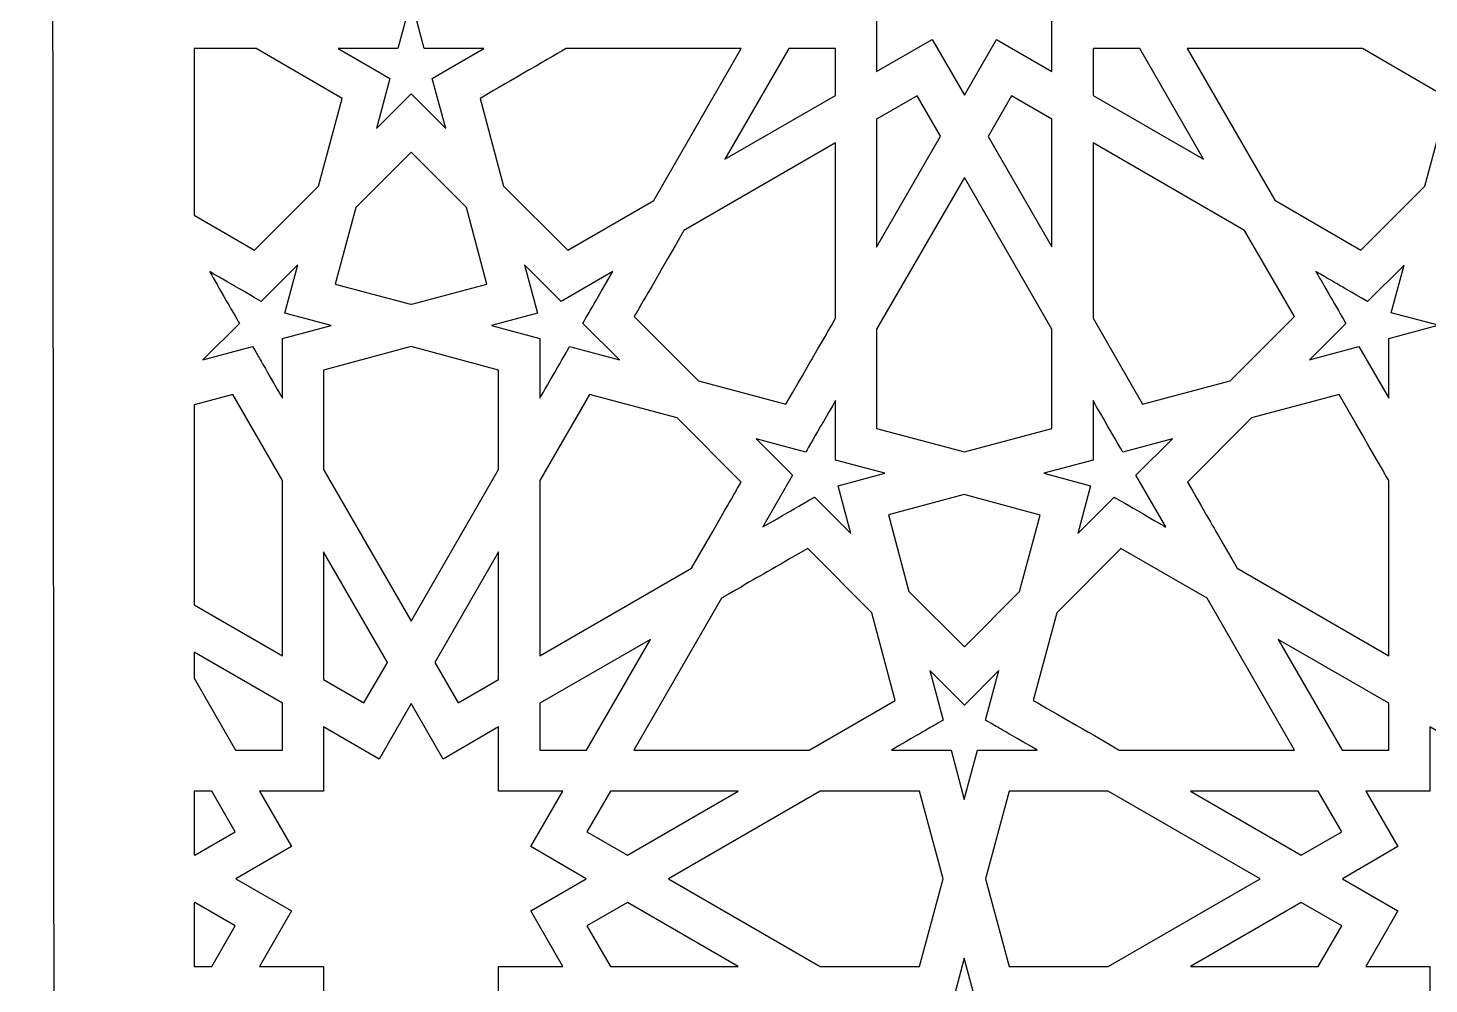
# Model space of a CAD drawing. Header units: millimetres. Extents: x -56 to 55, y -102 to 108.
# Drawn here: x -55.9 to -3.1, y -72 to -36 of the extents above; entities that cross this region are included whole.
import ezdxf

# ---------------------------------------------------------------- set-up
doc = ezdxf.new("R2010")
doc.units = ezdxf.units.MM
doc.header["$MEASUREMENT"] = 0
doc.layers.add('layer 1', color=7, linetype='Continuous')

msp = doc.modelspace()

# ---------------------------------------------------------------- linework, layer by layer
at = {"layer": 'layer 1', "color": 250}
for points, knots in [([(55.2192, 53.6769), (55.2097, 56.2286), (54.3842, 58.4257), (53.0348, 60.113), (53.0348, 60.113), (50.3121, 63.5081), (46.6615, 63.8736), (45.0285, 64.1481), (45.0285, 64.1481), (41.1303, 70.9098), (44.0531, 65.8389), (42.1061, 70.1453), (42.1061, 70.1453), (39.4705, 76.1312), (33.6698, 80.1469), (25.0578, 79.5743), (25.0578, 79.5743), (17.0561, 107.5803), (-17.265, 106.4433), (-24.6935, 79.6502), (-24.6935, 79.6502), (-32.4517, 79.8354), (-38.6256, 77.2305), (-41.6715, 70.0222), (-41.6715, 70.0222), (-41.7415, 69.8602), (-42.3802, 68.2519), (-42.3802, 68.0953), (-42.3802, 68.0953), (-42.3802, 68.0953), (-44.6232, 64.2186), (-44.6232, 64.2186), (-44.6232, 64.2186), (-45.2089, 64.0218), (-49.6582, 63.6584), (-52.5647, 60.0075), (-52.5647, 60.0075), (-52.5647, 60.0075), (-52.5647, 60.0019), (-52.5647, 60.0019), (-52.5647, 60.0019), (-55.8843, 55.7724), (-54.8955, 62.0882), (-54.8955, -99.835), (-54.8955, -99.835), (-54.8955, -99.835), (55.2894, -99.835), (55.2894, -99.835), (55.2894, -99.835), (55.2894, -99.835), (55.2192, -101.7838), (55.2192, 53.6769)], [0, 0, 0, 0, 0.0714286, 0.0714286, 0.0714286, 0.0714286, 0.1428571, 0.1428571, 0.1428571, 0.1428571, 0.2142857, 0.2142857, 0.2142857, 0.2142857, 0.2857143, 0.2857143, 0.2857143, 0.2857143, 0.3571429, 0.3571429, 0.3571429, 0.3571429, 0.4285714, 0.4285714, 0.4285714, 0.4285714, 0.5, 0.5, 0.5, 0.5, 0.5714286, 0.5714286, 0.5714286, 0.5714286, 0.6428571, 0.6428571, 0.6428571, 0.6428571, 0.7142857, 0.7142857, 0.7142857, 0.7142857, 0.7857143, 0.7857143, 0.7857143, 0.7857143, 0.8571429, 0.8571429, 0.8571429, 0.8571429, 1, 1, 1, 1]), ([(-19.4225, -36.479), (-19.4225, -36.479), (-20.629, -38.5699), (-20.629, -38.5699), (-20.629, -38.5699), (-20.629, -38.5699), (-21.8354, -36.479), (-21.8354, -36.479), (-21.8354, -36.479), (-21.8354, -36.479), (-23.9321, -37.6855), (-23.9321, -37.6855), (-23.9321, -37.6855), (-23.9321, -37.6855), (-23.9321, -35.2725), (-23.9321, -35.2725), (-23.9321, -35.2725), (-23.9321, -35.2725), (-26.3449, -35.2725), (-26.3449, -35.2725), (-26.3449, -35.2725), (-26.3449, -35.2725), (-25.1385, -33.1816), (-25.1385, -33.1816), (-25.1385, -33.1816), (-25.1385, -33.1816), (-27.2292, -31.9751), (-27.2292, -31.9751), (-27.2292, -31.9751), (-27.2292, -31.9751), (-25.1385, -30.7689), (-25.1385, -30.7689), (-25.1385, -30.7689), (-25.1385, -30.7689), (-26.3449, -28.678), (-26.3449, -28.678), (-26.3449, -28.678), (-26.3449, -28.678), (-23.9321, -28.678), (-23.9321, -28.678), (-23.9321, -28.678), (-23.9321, -28.678), (-23.9321, -26.2594), (-23.9321, -26.2594), (-23.9321, -26.2594), (-23.9321, -26.2594), (-21.8354, -27.4715), (-21.8354, -27.4715), (-21.8354, -27.4715), (-21.8354, -27.4715), (-20.629, -25.3809), (-20.629, -25.3809), (-20.629, -25.3809), (-20.629, -25.3809), (-19.4225, -27.4715), (-19.4225, -27.4715), (-19.4225, -27.4715), (-19.4225, -27.4715), (-17.3376, -26.265), (-17.3376, -26.265), (-17.3376, -26.265), (-17.3376, -26.265), (-17.3376, -28.678), (-17.3376, -28.678), (-17.3376, -28.678), (-17.3376, -28.678), (-14.9186, -28.678), (-14.9186, -28.678), (-14.9186, -28.678), (-14.9186, -28.678), (-16.1251, -30.7689), (-16.1251, -30.7689), (-16.1251, -30.7689), (-16.1251, -30.7689), (-14.0346, -31.9751), (-14.0346, -31.9751), (-14.0346, -31.9751), (-14.0346, -31.9751), (-16.1251, -33.1816), (-16.1251, -33.1816), (-16.1251, -33.1816), (-16.1251, -33.1816), (-14.9186, -35.2725), (-14.9186, -35.2725), (-14.9186, -35.2725), (-14.9186, -35.2725), (-17.3376, -35.2725), (-17.3376, -35.2725), (-17.3376, -35.2725), (-17.3376, -35.2725), (-17.3376, -37.6855), (-17.3376, -37.6855), (-17.3376, -37.6855), (-17.3376, -37.6855), (-19.4225, -36.479), (-19.4225, -36.479)], [0, 0, 0, 0, 0.04, 0.04, 0.04, 0.04, 0.08, 0.08, 0.08, 0.08, 0.12, 0.12, 0.12, 0.12, 0.16, 0.16, 0.16, 0.16, 0.2, 0.2, 0.2, 0.2, 0.24, 0.24, 0.24, 0.24, 0.28, 0.28, 0.28, 0.28, 0.32, 0.32, 0.32, 0.32, 0.36, 0.36, 0.36, 0.36, 0.4, 0.4, 0.4, 0.4, 0.44, 0.44, 0.44, 0.44, 0.48, 0.48, 0.48, 0.48, 0.52, 0.52, 0.52, 0.52, 0.56, 0.56, 0.56, 0.56, 0.6, 0.6, 0.6, 0.6, 0.64, 0.64, 0.64, 0.64, 0.68, 0.68, 0.68, 0.68, 0.72, 0.72, 0.72, 0.72, 0.76, 0.76, 0.76, 0.76, 0.8, 0.8, 0.8, 0.8, 0.84, 0.84, 0.84, 0.84, 0.88, 0.88, 0.88, 0.88, 0.92, 0.92, 0.92, 0.92, 1, 1, 1, 1]), ([(-41.4608, -34.962), (-41.4608, -34.962), (-40.9629, -36.8187), (-40.9629, -36.8187), (-40.9629, -36.8187), (-40.9629, -36.8187), (-38.7198, -36.8187), (-38.7198, -36.8187), (-38.7198, -36.8187), (-38.7198, -36.8187), (-40.1489, -37.6446), (-40.1489, -37.6446), (-40.1489, -37.6446), (-40.1489, -37.6446), (-40.6643, -37.9434), (-40.6643, -37.9434), (-40.6643, -37.9434), (-40.6643, -37.9434), (-40.1547, -39.829), (-40.1547, -39.829), (-40.1547, -39.829), (-40.1547, -39.829), (-41.4608, -38.523), (-41.4608, -38.523), (-41.4608, -38.523), (-41.4608, -38.523), (-42.7608, -39.8233), (-42.7608, -39.8233), (-42.7608, -39.8233), (-42.7608, -39.8233), (-42.2572, -37.9434), (-42.2572, -37.9434), (-42.2572, -37.9434), (-42.2572, -37.9434), (-42.7725, -37.6446), (-42.7725, -37.6446), (-42.7725, -37.6446), (-42.7725, -37.6446), (-44.2016, -36.8187), (-44.2016, -36.8187), (-44.2016, -36.8187), (-44.2016, -36.8187), (-41.9587, -36.8187), (-41.9587, -36.8187), (-41.9587, -36.8187), (-41.9587, -36.8187), (-41.4608, -34.962), (-41.4608, -34.962)], [0, 0, 0, 0, 0.0769231, 0.0769231, 0.0769231, 0.0769231, 0.1538462, 0.1538462, 0.1538462, 0.1538462, 0.2307692, 0.2307692, 0.2307692, 0.2307692, 0.3076923, 0.3076923, 0.3076923, 0.3076923, 0.3846154, 0.3846154, 0.3846154, 0.3846154, 0.4615385, 0.4615385, 0.4615385, 0.4615385, 0.5384615, 0.5384615, 0.5384615, 0.5384615, 0.6153846, 0.6153846, 0.6153846, 0.6153846, 0.6923077, 0.6923077, 0.6923077, 0.6923077, 0.7692308, 0.7692308, 0.7692308, 0.7692308, 0.8461538, 0.8461538, 0.8461538, 0.8461538, 1, 1, 1, 1]), ([(-49.6247, -36.8187), (-49.6247, -36.8187), (-47.2996, -36.8187), (-47.2996, -36.8187), (-47.2996, -36.8187), (-47.2996, -36.8187), (-44.061, -38.6927), (-44.061, -38.6927), (-44.061, -38.6927), (-44.061, -38.6927), (-44.9453, -41.9901), (-44.9453, -41.9901), (-44.9453, -41.9901), (-44.9453, -41.9901), (-47.3582, -44.4031), (-47.3582, -44.4031), (-47.3582, -44.4031), (-47.3582, -44.4031), (-49.6247, -43.0911), (-49.6247, -43.0911), (-49.6247, -43.0911), (-49.6247, -43.0911), (-49.6247, -36.8187), (-49.6247, -36.8187)], [0, 0, 0, 0, 0.1428571, 0.1428571, 0.1428571, 0.1428571, 0.2857143, 0.2857143, 0.2857143, 0.2857143, 0.4285714, 0.4285714, 0.4285714, 0.4285714, 0.5714286, 0.5714286, 0.5714286, 0.5714286, 0.7142857, 0.7142857, 0.7142857, 0.7142857, 1, 1, 1, 1]), ([(-35.6218, -36.8187), (-35.6218, -36.8187), (-29.0273, -36.8187), (-29.0273, -36.8187), (-29.0273, -36.8187), (-29.0273, -36.8187), (-32.3244, -42.5348), (-32.3244, -42.5348), (-32.3244, -42.5348), (-32.3244, -42.5348), (-35.5632, -44.4031), (-35.5632, -44.4031), (-35.5632, -44.4031), (-35.5632, -44.4031), (-37.9761, -41.9901), (-37.9761, -41.9901), (-37.9761, -41.9901), (-37.9761, -41.9901), (-38.8604, -38.6927), (-38.8604, -38.6927), (-38.8604, -38.6927), (-38.1458, -38.2771), (-36.3597, -37.2459), (-35.6218, -36.8187)], [0, 0, 0, 0, 0.1428571, 0.1428571, 0.1428571, 0.1428571, 0.2857143, 0.2857143, 0.2857143, 0.2857143, 0.4285714, 0.4285714, 0.4285714, 0.4285714, 0.5714286, 0.5714286, 0.5714286, 0.5714286, 0.7142857, 0.7142857, 0.7142857, 0.7142857, 1, 1, 1, 1]), ([(-27.2352, -36.8187), (-27.2352, -36.8187), (-25.4782, -36.8187), (-25.4782, -36.8187), (-25.4782, -36.8187), (-25.4782, -36.8187), (-25.4782, -38.5815), (-25.4782, -38.5815), (-25.4782, -38.5815), (-25.4782, -38.5815), (-29.6423, -40.9829), (-29.6423, -40.9829), (-29.6423, -40.9829), (-29.6423, -40.9829), (-27.2352, -36.8187), (-27.2352, -36.8187)], [0, 0, 0, 0, 0.2, 0.2, 0.2, 0.2, 0.4, 0.4, 0.4, 0.4, 0.6, 0.6, 0.6, 0.6, 1, 1, 1, 1]), ([(-15.7854, -36.8187), (-15.7854, -36.8187), (-14.0286, -36.8187), (-14.0286, -36.8187), (-14.0286, -36.8187), (-14.0286, -36.8187), (-11.6216, -40.9829), (-11.6216, -40.9829), (-11.6216, -40.9829), (-11.6216, -40.9829), (-15.7854, -38.5815), (-15.7854, -38.5815), (-15.7854, -38.5815), (-15.7854, -38.5815), (-15.7854, -36.8187), (-15.7854, -36.8187)], [0, 0, 0, 0, 0.2, 0.2, 0.2, 0.2, 0.4, 0.4, 0.4, 0.4, 0.6, 0.6, 0.6, 0.6, 1, 1, 1, 1]), ([(-8.9394, -42.5291), (-8.9394, -42.5291), (-12.2365, -36.8187), (-12.2365, -36.8187), (-12.2365, -36.8187), (-12.2365, -36.8187), (-5.642, -36.8187), (-5.642, -36.8187), (-5.642, -36.8187), (-5.642, -36.8187), (-2.4035, -38.6927), (-2.4035, -38.6927), (-2.4035, -38.6927), (-2.4035, -38.6927), (-3.2879, -41.9901), (-3.2879, -41.9901), (-3.2879, -41.9901), (-3.2879, -41.9901), (-5.7006, -44.4031), (-5.7006, -44.4031), (-5.7006, -44.4031), (-5.7006, -44.4031), (-8.9394, -42.5291), (-8.9394, -42.5291)], [0, 0, 0, 0, 0.1428571, 0.1428571, 0.1428571, 0.1428571, 0.2857143, 0.2857143, 0.2857143, 0.2857143, 0.4285714, 0.4285714, 0.4285714, 0.4285714, 0.5714286, 0.5714286, 0.5714286, 0.5714286, 0.7142857, 0.7142857, 0.7142857, 0.7142857, 1, 1, 1, 1]), ([(-23.9321, -44.2859), (-23.9321, -44.2859), (-23.9321, -39.4716), (-23.9321, -39.4716), (-23.9321, -39.4716), (-23.9321, -39.4716), (-22.4035, -38.5932), (-22.4035, -38.5932), (-22.4035, -38.5932), (-22.4035, -38.5932), (-21.525, -40.1161), (-21.525, -40.1161), (-21.525, -40.1161), (-21.525, -40.1161), (-23.9321, -44.2859), (-23.9321, -44.2859)], [0, 0, 0, 0, 0.2, 0.2, 0.2, 0.2, 0.4, 0.4, 0.4, 0.4, 0.6, 0.6, 0.6, 0.6, 1, 1, 1, 1]), ([(-19.7386, -40.1218), (-19.7386, -40.1218), (-18.8602, -38.5932), (-18.8602, -38.5932), (-18.8602, -38.5932), (-18.8602, -38.5932), (-17.3376, -39.4716), (-17.3376, -39.4716), (-17.3376, -39.4716), (-17.3376, -39.4716), (-17.3376, -44.28), (-17.3376, -44.28), (-17.3376, -44.28), (-17.3376, -44.28), (-19.7386, -40.1218), (-19.7386, -40.1218)], [0, 0, 0, 0, 0.2, 0.2, 0.2, 0.2, 0.4, 0.4, 0.4, 0.4, 0.6, 0.6, 0.6, 0.6, 1, 1, 1, 1]), ([(-25.4782, -40.3676), (-25.4782, -40.3676), (-25.4782, -46.9621), (-25.4782, -46.9621), (-25.4782, -46.9621), (-26.4094, -48.5785), (-25.9292, -47.747), (-27.3464, -50.2006), (-27.3464, -50.2006), (-27.3464, -50.2006), (-30.6437, -49.3166), (-30.6437, -49.3166), (-30.6437, -49.3166), (-30.6437, -49.3166), (-33.0565, -46.9036), (-33.0565, -46.9036), (-33.0565, -46.9036), (-32.7462, -46.3649), (-33.0917, -46.9561), (-31.1883, -43.6651), (-31.1883, -43.6651), (-31.1883, -43.6651), (-25.4782, -40.3676), (-25.4782, -40.3676)], [0, 0, 0, 0, 0.1428571, 0.1428571, 0.1428571, 0.1428571, 0.2857143, 0.2857143, 0.2857143, 0.2857143, 0.4285714, 0.4285714, 0.4285714, 0.4285714, 0.5714286, 0.5714286, 0.5714286, 0.5714286, 0.7142857, 0.7142857, 0.7142857, 0.7142857, 1, 1, 1, 1]), ([(-13.9175, -50.2006), (-13.9175, -50.2006), (-15.7854, -46.9621), (-15.7854, -46.9621), (-15.7854, -46.9621), (-15.7854, -46.9621), (-15.7854, -40.3676), (-15.7854, -40.3676), (-15.7854, -40.3676), (-15.7854, -40.3676), (-10.0753, -43.6651), (-10.0753, -43.6651), (-10.0753, -43.6651), (-10.0753, -43.6651), (-8.2014, -46.9036), (-8.2014, -46.9036), (-8.2014, -46.9036), (-8.2014, -46.9036), (-10.62, -49.3166), (-10.62, -49.3166), (-10.62, -49.3166), (-10.62, -49.3166), (-13.9175, -50.2006), (-13.9175, -50.2006)], [0, 0, 0, 0, 0.1428571, 0.1428571, 0.1428571, 0.1428571, 0.2857143, 0.2857143, 0.2857143, 0.2857143, 0.4285714, 0.4285714, 0.4285714, 0.4285714, 0.5714286, 0.5714286, 0.5714286, 0.5714286, 0.7142857, 0.7142857, 0.7142857, 0.7142857, 1, 1, 1, 1]), ([(-41.4608, -40.7134), (-41.4608, -40.7134), (-39.3758, -42.7983), (-39.3758, -42.7983), (-39.3758, -42.7983), (-39.3758, -42.7983), (-38.6029, -45.6798), (-38.6029, -45.6798), (-38.6029, -45.6798), (-38.6029, -45.6798), (-41.4314, -46.4411), (-41.4314, -46.4411), (-41.4314, -46.4411), (-41.4314, -46.4411), (-41.4608, -46.4291), (-41.4608, -46.4291), (-41.4608, -46.4291), (-41.4608, -46.4291), (-41.4783, -46.4351), (-41.4783, -46.4351), (-41.4783, -46.4351), (-41.4783, -46.4351), (-44.3187, -45.6798), (-44.3187, -45.6798), (-44.3187, -45.6798), (-44.3187, -45.6798), (-43.5456, -42.7983), (-43.5456, -42.7983), (-43.5456, -42.7983), (-43.5456, -42.7983), (-41.4608, -40.7134), (-41.4608, -40.7134)], [0, 0, 0, 0, 0.1111111, 0.1111111, 0.1111111, 0.1111111, 0.2222222, 0.2222222, 0.2222222, 0.2222222, 0.3333333, 0.3333333, 0.3333333, 0.3333333, 0.4444444, 0.4444444, 0.4444444, 0.4444444, 0.5555556, 0.5555556, 0.5555556, 0.5555556, 0.6666667, 0.6666667, 0.6666667, 0.6666667, 0.7777778, 0.7777778, 0.7777778, 0.7777778, 1, 1, 1, 1]), ([(-20.629, -51.9991), (-20.629, -51.9991), (-23.9321, -51.1143), (-23.9321, -51.1143), (-23.9321, -51.1143), (-23.9321, -51.1143), (-23.9321, -47.378), (-23.9321, -47.378), (-23.9321, -47.378), (-23.9321, -47.378), (-20.629, -41.668), (-20.629, -41.668), (-20.629, -41.668), (-20.629, -41.668), (-17.3376, -47.378), (-17.3376, -47.378), (-17.3376, -47.378), (-17.3376, -47.378), (-17.3376, -51.1203), (-17.3376, -51.1203), (-17.3376, -51.1203), (-17.3376, -51.1203), (-20.629, -51.9991), (-20.629, -51.9991)], [0, 0, 0, 0, 0.1428571, 0.1428571, 0.1428571, 0.1428571, 0.2857143, 0.2857143, 0.2857143, 0.2857143, 0.4285714, 0.4285714, 0.4285714, 0.4285714, 0.5714286, 0.5714286, 0.5714286, 0.5714286, 0.7142857, 0.7142857, 0.7142857, 0.7142857, 1, 1, 1, 1]), ([(-49.0449, -45.2109), (-48.2427, -45.6798), (-48.6584, -45.4395), (-47.1005, -46.3356), (-47.1005, -46.3356), (-47.1005, -46.3356), (-45.7243, -44.9594), (-45.7243, -44.9594), (-45.7243, -44.9594), (-45.7243, -44.9594), (-46.2103, -46.7748), (-46.2103, -46.7748), (-46.2103, -46.7748), (-46.2103, -46.7748), (-44.4711, -47.2373), (-44.4711, -47.2373), (-44.4711, -47.2373), (-44.4711, -47.2373), (-46.304, -47.7294), (-46.304, -47.7294), (-46.304, -47.7294), (-46.304, -47.7294), (-46.304, -49.9784), (-46.304, -49.9784), (-46.304, -49.9784), (-47.3513, -48.1591), (-47.0301, -48.7154), (-47.4285, -48.0282), (-47.4285, -48.0282), (-47.4285, -48.0282), (-49.2967, -48.532), (-49.2967, -48.532), (-49.2967, -48.532), (-49.2967, -48.532), (-47.9264, -47.1614), (-47.9264, -47.1614), (-47.9264, -47.1614), (-48.1144, -46.8305), (-48.9169, -45.4427), (-49.0449, -45.2109)], [0, 0, 0, 0, 0.0909091, 0.0909091, 0.0909091, 0.0909091, 0.1818182, 0.1818182, 0.1818182, 0.1818182, 0.2727273, 0.2727273, 0.2727273, 0.2727273, 0.3636364, 0.3636364, 0.3636364, 0.3636364, 0.4545455, 0.4545455, 0.4545455, 0.4545455, 0.5454545, 0.5454545, 0.5454545, 0.5454545, 0.6363636, 0.6363636, 0.6363636, 0.6363636, 0.7272727, 0.7272727, 0.7272727, 0.7272727, 0.8181818, 0.8181818, 0.8181818, 0.8181818, 1, 1, 1, 1]), ([(-36.7052, -46.7748), (-36.7052, -46.7748), (-37.1912, -44.9594), (-37.1912, -44.9594), (-37.1912, -44.9594), (-37.1912, -44.9594), (-35.815, -46.3356), (-35.815, -46.3356), (-35.815, -46.3356), (-35.815, -46.3356), (-33.8707, -45.2109), (-33.8707, -45.2109), (-33.8707, -45.2109), (-34.8405, -46.8965), (-34.6114, -46.4993), (-34.995, -47.1614), (-34.995, -47.1614), (-34.995, -47.1614), (-33.6188, -48.532), (-33.6188, -48.532), (-33.6188, -48.532), (-33.6188, -48.532), (-35.4929, -48.0342), (-35.4929, -48.0342), (-35.4929, -48.0342), (-35.6016, -48.2244), (-36.5043, -49.7829), (-36.6174, -49.9784), (-36.6174, -49.9784), (-36.6174, -49.9784), (-36.6174, -47.7294), (-36.6174, -47.7294), (-36.6174, -47.7294), (-36.6174, -47.7294), (-38.4386, -47.2373), (-38.4386, -47.2373), (-38.4386, -47.2373), (-38.4386, -47.2373), (-36.7052, -46.7748), (-36.7052, -46.7748)], [0, 0, 0, 0, 0.0909091, 0.0909091, 0.0909091, 0.0909091, 0.1818182, 0.1818182, 0.1818182, 0.1818182, 0.2727273, 0.2727273, 0.2727273, 0.2727273, 0.3636364, 0.3636364, 0.3636364, 0.3636364, 0.4545455, 0.4545455, 0.4545455, 0.4545455, 0.5454545, 0.5454545, 0.5454545, 0.5454545, 0.6363636, 0.6363636, 0.6363636, 0.6363636, 0.7272727, 0.7272727, 0.7272727, 0.7272727, 0.8181818, 0.8181818, 0.8181818, 0.8181818, 1, 1, 1, 1]), ([(-5.7711, -48.0282), (-5.7711, -48.0282), (-7.6391, -48.532), (-7.6391, -48.532), (-7.6391, -48.532), (-7.6391, -48.532), (-6.2685, -47.1614), (-6.2685, -47.1614), (-6.2685, -47.1614), (-6.4703, -46.8136), (-7.0397, -45.8226), (-7.3932, -45.2109), (-7.3932, -45.2109), (-6.374, -45.8025), (-6.8192, -45.545), (-5.4487, -46.3356), (-5.4487, -46.3356), (-5.4487, -46.3356), (-4.0725, -44.965), (-4.0725, -44.965), (-4.0725, -44.965), (-4.0725, -44.965), (-4.5586, -46.7572), (-4.5586, -46.7572), (-4.5586, -46.7572), (-4.5586, -46.7572), (-2.7898, -47.2316), (-2.7898, -47.2316), (-2.7898, -47.2316), (-2.7898, -47.2316), (-4.6524, -47.7294), (-4.6524, -47.7294), (-4.6524, -47.7294), (-4.6524, -47.7294), (-4.6524, -49.9727), (-4.6524, -49.9727), (-4.6524, -49.9727), (-4.6524, -49.9727), (-5.7711, -48.0282), (-5.7711, -48.0282)], [0, 0, 0, 0, 0.0909091, 0.0909091, 0.0909091, 0.0909091, 0.1818182, 0.1818182, 0.1818182, 0.1818182, 0.2727273, 0.2727273, 0.2727273, 0.2727273, 0.3636364, 0.3636364, 0.3636364, 0.3636364, 0.4545455, 0.4545455, 0.4545455, 0.4545455, 0.5454545, 0.5454545, 0.5454545, 0.5454545, 0.6363636, 0.6363636, 0.6363636, 0.6363636, 0.7272727, 0.7272727, 0.7272727, 0.7272727, 0.8181818, 0.8181818, 0.8181818, 0.8181818, 1, 1, 1, 1]), ([(-41.4608, -48.0342), (-41.4608, -48.0342), (-38.1636, -48.9183), (-38.1636, -48.9183), (-38.1636, -48.9183), (-38.1636, -48.9183), (-38.1636, -52.6605), (-38.1636, -52.6605), (-38.1636, -52.6605), (-38.1636, -52.6605), (-41.4608, -58.3706), (-41.4608, -58.3706), (-41.4608, -58.3706), (-41.4608, -58.3706), (-44.7579, -52.6545), (-44.7579, -52.6545), (-44.7579, -52.6545), (-44.7579, -52.6545), (-44.7579, -48.9183), (-44.7579, -48.9183), (-44.7579, -48.9183), (-44.7579, -48.9183), (-41.4608, -48.0342), (-41.4608, -48.0342)], [0, 0, 0, 0, 0.1428571, 0.1428571, 0.1428571, 0.1428571, 0.2857143, 0.2857143, 0.2857143, 0.2857143, 0.4285714, 0.4285714, 0.4285714, 0.4285714, 0.5714286, 0.5714286, 0.5714286, 0.5714286, 0.7142857, 0.7142857, 0.7142857, 0.7142857, 1, 1, 1, 1]), ([(-49.6247, -50.2186), (-49.6247, -50.2186), (-48.1722, -49.832), (-48.1722, -49.832), (-48.1722, -49.832), (-48.1722, -49.832), (-46.304, -53.0708), (-46.304, -53.0708), (-46.304, -53.0708), (-46.304, -53.0708), (-46.304, -59.6649), (-46.304, -59.6649), (-46.304, -59.6649), (-46.304, -59.6649), (-49.6247, -57.7501), (-49.6247, -57.7501), (-49.6247, -57.7501), (-49.6247, -57.7501), (-49.6247, -50.2186), (-49.6247, -50.2186)], [0, 0, 0, 0, 0.1666667, 0.1666667, 0.1666667, 0.1666667, 0.3333333, 0.3333333, 0.3333333, 0.3333333, 0.5, 0.5, 0.5, 0.5, 0.6666667, 0.6666667, 0.6666667, 0.6666667, 1, 1, 1, 1]), ([(-31.446, -50.716), (-31.446, -50.716), (-29.0331, -53.129), (-29.0331, -53.129), (-29.0331, -53.129), (-29.4783, -53.908), (-29.121, -53.2871), (-30.9013, -56.3679), (-30.9013, -56.3679), (-30.9013, -56.3679), (-36.6174, -59.6649), (-36.6174, -59.6649), (-36.6174, -59.6649), (-36.6174, -59.6649), (-36.6174, -53.0765), (-36.6174, -53.0765), (-36.6174, -53.0765), (-36.6174, -53.0765), (-34.7433, -49.832), (-34.7433, -49.832), (-34.7433, -49.832), (-34.7433, -49.832), (-31.446, -50.716), (-31.446, -50.716)], [0, 0, 0, 0, 0.1428571, 0.1428571, 0.1428571, 0.1428571, 0.2857143, 0.2857143, 0.2857143, 0.2857143, 0.4285714, 0.4285714, 0.4285714, 0.4285714, 0.5714286, 0.5714286, 0.5714286, 0.5714286, 0.7142857, 0.7142857, 0.7142857, 0.7142857, 1, 1, 1, 1]), ([(-24.9042, -55.0675), (-24.9042, -55.0675), (-26.2748, -53.6974), (-26.2748, -53.6974), (-26.2748, -53.6974), (-26.9353, -54.0801), (-26.5402, -53.8515), (-28.2192, -54.8217), (-28.2192, -54.8217), (-28.2192, -54.8217), (-27.0946, -52.8775), (-27.0946, -52.8775), (-27.0946, -52.8775), (-27.0946, -52.8775), (-28.471, -51.501), (-28.471, -51.501), (-28.471, -51.501), (-28.471, -51.501), (-26.6026, -52.0047), (-26.6026, -52.0047), (-26.6026, -52.0047), (-26.5859, -51.9758), (-25.4966, -50.0881), (-25.4782, -50.0602), (-25.4782, -50.0602), (-25.4782, -50.0602), (-25.4782, -52.3035), (-25.4782, -52.3035), (-25.4782, -52.3035), (-25.4782, -52.3035), (-23.6276, -52.8009), (-23.6276, -52.8009), (-23.6276, -52.8009), (-23.6276, -52.8009), (-25.3846, -53.2698), (-25.3846, -53.2698), (-25.3846, -53.2698), (-25.3846, -53.2698), (-24.9042, -55.0675), (-24.9042, -55.0675)], [0, 0, 0, 0, 0.0909091, 0.0909091, 0.0909091, 0.0909091, 0.1818182, 0.1818182, 0.1818182, 0.1818182, 0.2727273, 0.2727273, 0.2727273, 0.2727273, 0.3636364, 0.3636364, 0.3636364, 0.3636364, 0.4545455, 0.4545455, 0.4545455, 0.4545455, 0.5454545, 0.5454545, 0.5454545, 0.5454545, 0.6363636, 0.6363636, 0.6363636, 0.6363636, 0.7272727, 0.7272727, 0.7272727, 0.7272727, 0.8181818, 0.8181818, 0.8181818, 0.8181818, 1, 1, 1, 1]), ([(-13.0447, -54.8217), (-13.0531, -54.8167), (-14.7676, -53.8254), (-14.9892, -53.6974), (-14.9892, -53.6974), (-14.9892, -53.6974), (-16.3597, -55.0675), (-16.3597, -55.0675), (-16.3597, -55.0675), (-16.3597, -55.0675), (-15.8792, -53.2754), (-15.8792, -53.2754), (-15.8792, -53.2754), (-15.8792, -53.2754), (-17.6421, -52.8009), (-17.6421, -52.8009), (-17.6421, -52.8009), (-17.6421, -52.8009), (-15.7854, -52.3035), (-15.7854, -52.3035), (-15.7854, -52.3035), (-15.7854, -52.3035), (-15.7854, -50.0602), (-15.7854, -50.0602), (-15.7854, -50.0602), (-15.6676, -50.2648), (-14.7793, -51.8051), (-14.6611, -52.0047), (-14.6611, -52.0047), (-14.6611, -52.0047), (-12.7928, -51.501), (-12.7928, -51.501), (-12.7928, -51.501), (-12.7928, -51.501), (-14.169, -52.8775), (-14.169, -52.8775), (-14.169, -52.8775), (-14.169, -52.8775), (-13.0447, -54.8217), (-13.0447, -54.8217)], [0, 0, 0, 0, 0.0909091, 0.0909091, 0.0909091, 0.0909091, 0.1818182, 0.1818182, 0.1818182, 0.1818182, 0.2727273, 0.2727273, 0.2727273, 0.2727273, 0.3636364, 0.3636364, 0.3636364, 0.3636364, 0.4545455, 0.4545455, 0.4545455, 0.4545455, 0.5454545, 0.5454545, 0.5454545, 0.5454545, 0.6363636, 0.6363636, 0.6363636, 0.6363636, 0.7272727, 0.7272727, 0.7272727, 0.7272727, 0.8181818, 0.8181818, 0.8181818, 0.8181818, 1, 1, 1, 1]), ([(-10.3625, -56.3679), (-11.5101, -54.3765), (-11.0829, -55.1205), (-12.2305, -53.129), (-12.2305, -53.129), (-12.2305, -53.129), (-9.8178, -50.716), (-9.8178, -50.716), (-9.8178, -50.716), (-9.8178, -50.716), (-6.5204, -49.832), (-6.5204, -49.832), (-6.5204, -49.832), (-4.565, -53.2211), (-4.8553, -52.7173), (-4.6524, -53.0708), (-4.6524, -53.0708), (-4.6524, -53.0708), (-4.6524, -59.6649), (-4.6524, -59.6649), (-4.6524, -59.6649), (-4.6524, -59.6649), (-10.3625, -56.3679), (-10.3625, -56.3679)], [0, 0, 0, 0, 0.1428571, 0.1428571, 0.1428571, 0.1428571, 0.2857143, 0.2857143, 0.2857143, 0.2857143, 0.4285714, 0.4285714, 0.4285714, 0.4285714, 0.5714286, 0.5714286, 0.5714286, 0.5714286, 0.7142857, 0.7142857, 0.7142857, 0.7142857, 1, 1, 1, 1]), ([(-17.7768, -54.3708), (-17.7768, -54.3708), (-18.5498, -57.2519), (-18.5498, -57.2519), (-18.5498, -57.2519), (-18.5498, -57.2519), (-20.629, -59.3372), (-20.629, -59.3372), (-20.629, -59.3372), (-20.629, -59.3372), (-22.7197, -57.2463), (-22.7197, -57.2463), (-22.7197, -57.2463), (-22.7197, -57.2463), (-23.487, -54.3652), (-23.487, -54.3652), (-23.487, -54.3652), (-23.487, -54.3652), (-20.6407, -53.6035), (-20.6407, -53.6035), (-20.6407, -53.6035), (-20.6407, -53.6035), (-17.7768, -54.3708), (-17.7768, -54.3708)], [0, 0, 0, 0, 0.1428571, 0.1428571, 0.1428571, 0.1428571, 0.2857143, 0.2857143, 0.2857143, 0.2857143, 0.4285714, 0.4285714, 0.4285714, 0.4285714, 0.5714286, 0.5714286, 0.5714286, 0.5714286, 0.7142857, 0.7142857, 0.7142857, 0.7142857, 1, 1, 1, 1]), ([(-42.3508, -59.9168), (-42.3508, -59.9168), (-43.2353, -61.4394), (-43.2353, -61.4394), (-43.2353, -61.4394), (-43.2353, -61.4394), (-44.7579, -60.561), (-44.7579, -60.561), (-44.7579, -60.561), (-44.7579, -60.561), (-44.7579, -55.7526), (-44.7579, -55.7526), (-44.7579, -55.7526), (-44.7579, -55.7526), (-42.3508, -59.9168), (-42.3508, -59.9168)], [0, 0, 0, 0, 0.2, 0.2, 0.2, 0.2, 0.4, 0.4, 0.4, 0.4, 0.6, 0.6, 0.6, 0.6, 1, 1, 1, 1]), ([(-38.1636, -55.7526), (-38.1636, -55.7526), (-38.1636, -60.561), (-38.1636, -60.561), (-38.1636, -60.561), (-38.1636, -60.561), (-39.6861, -61.4394), (-39.6861, -61.4394), (-39.6861, -61.4394), (-39.6861, -61.4394), (-40.5646, -59.9168), (-40.5646, -59.9168), (-40.5646, -59.9168), (-40.5646, -59.9168), (-38.1636, -55.7526), (-38.1636, -55.7526)], [0, 0, 0, 0, 0.2, 0.2, 0.2, 0.2, 0.4, 0.4, 0.4, 0.4, 0.6, 0.6, 0.6, 0.6, 1, 1, 1, 1]), ([(-33.0682, -63.2142), (-33.0682, -63.2142), (-29.771, -57.5042), (-29.771, -57.5042), (-29.771, -57.5042), (-28.1137, -56.5436), (-28.6584, -56.8597), (-26.5266, -55.6299), (-26.5266, -55.6299), (-26.5266, -55.6299), (-24.1136, -58.0489), (-24.1136, -58.0489), (-24.1136, -58.0489), (-24.1136, -58.0489), (-23.2293, -61.3459), (-23.2293, -61.3459), (-23.2293, -61.3459), (-23.2293, -61.3459), (-26.4679, -63.2142), (-26.4679, -63.2142), (-26.4679, -63.2142), (-26.4679, -63.2142), (-33.0682, -63.2142), (-33.0682, -63.2142)], [0, 0, 0, 0, 0.1428571, 0.1428571, 0.1428571, 0.1428571, 0.2857143, 0.2857143, 0.2857143, 0.2857143, 0.4285714, 0.4285714, 0.4285714, 0.4285714, 0.5714286, 0.5714286, 0.5714286, 0.5714286, 0.7142857, 0.7142857, 0.7142857, 0.7142857, 1, 1, 1, 1]), ([(-18.0344, -61.3459), (-18.0344, -61.3459), (-17.1503, -58.0489), (-17.1503, -58.0489), (-17.1503, -58.0489), (-17.1503, -58.0489), (-14.7373, -55.6299), (-14.7373, -55.6299), (-14.7373, -55.6299), (-14.7373, -55.6299), (-11.4928, -57.5042), (-11.4928, -57.5042), (-11.4928, -57.5042), (-11.4928, -57.5042), (-8.1954, -63.2142), (-8.1954, -63.2142), (-8.1954, -63.2142), (-8.1954, -63.2142), (-14.7959, -63.2142), (-14.7959, -63.2142), (-14.7959, -63.2142), (-15.5339, -62.7867), (-17.32, -61.7559), (-18.0344, -61.3459)], [0, 0, 0, 0, 0.1428571, 0.1428571, 0.1428571, 0.1428571, 0.2857143, 0.2857143, 0.2857143, 0.2857143, 0.4285714, 0.4285714, 0.4285714, 0.4285714, 0.5714286, 0.5714286, 0.5714286, 0.5714286, 0.7142857, 0.7142857, 0.7142857, 0.7142857, 1, 1, 1, 1]), ([(-36.6174, -61.4571), (-36.6174, -61.4571), (-32.4475, -59.05), (-32.4475, -59.05), (-32.4475, -59.05), (-32.4475, -59.05), (-34.8546, -63.2142), (-34.8546, -63.2142), (-34.8546, -63.2142), (-34.8546, -63.2142), (-36.6174, -63.2142), (-36.6174, -63.2142), (-36.6174, -63.2142), (-36.6174, -63.2142), (-36.6174, -61.4571), (-36.6174, -61.4571)], [0, 0, 0, 0, 0.2, 0.2, 0.2, 0.2, 0.4, 0.4, 0.4, 0.4, 0.6, 0.6, 0.6, 0.6, 1, 1, 1, 1]), ([(-8.8163, -59.05), (-8.8163, -59.05), (-4.6524, -61.4571), (-4.6524, -61.4571), (-4.6524, -61.4571), (-4.6524, -61.4571), (-4.6524, -63.2142), (-4.6524, -63.2142), (-4.6524, -63.2142), (-4.6524, -63.2142), (-6.4093, -63.2142), (-6.4093, -63.2142), (-6.4093, -63.2142), (-6.4093, -63.2142), (-8.8163, -59.05), (-8.8163, -59.05)], [0, 0, 0, 0, 0.2, 0.2, 0.2, 0.2, 0.4, 0.4, 0.4, 0.4, 0.6, 0.6, 0.6, 0.6, 1, 1, 1, 1]), ([(-49.6247, -59.5362), (-49.6247, -59.5362), (-46.304, -61.4571), (-46.304, -61.4571), (-46.304, -61.4571), (-46.304, -61.4571), (-46.304, -63.2142), (-46.304, -63.2142), (-46.304, -63.2142), (-46.304, -63.2142), (-48.0669, -63.2142), (-48.0669, -63.2142), (-48.0669, -63.2142), (-48.0669, -63.2142), (-49.6247, -60.5144), (-49.6247, -60.5144), (-49.6247, -60.5144), (-49.6247, -60.5144), (-49.6247, -59.5362), (-49.6247, -59.5362)], [0, 0, 0, 0, 0.1666667, 0.1666667, 0.1666667, 0.1666667, 0.3333333, 0.3333333, 0.3333333, 0.3333333, 0.5, 0.5, 0.5, 0.5, 0.6666667, 0.6666667, 0.6666667, 0.6666667, 1, 1, 1, 1]), ([(-21.4314, -62.0896), (-21.4314, -62.0896), (-21.9291, -60.2273), (-21.9291, -60.2273), (-21.9291, -60.2273), (-21.9291, -60.2273), (-20.629, -61.5216), (-20.629, -61.5216), (-20.629, -61.5216), (-20.629, -61.5216), (-19.3347, -60.2273), (-19.3347, -60.2273), (-19.3347, -60.2273), (-19.3347, -60.2273), (-19.8326, -62.0896), (-19.8326, -62.0896), (-19.8326, -62.0896), (-19.1781, -62.4731), (-19.5735, -62.2441), (-17.888, -63.2142), (-17.888, -63.2142), (-17.888, -63.2142), (-20.137, -63.2142), (-20.137, -63.2142), (-20.137, -63.2142), (-20.137, -63.2142), (-20.6348, -65.0706), (-20.6348, -65.0706), (-20.6348, -65.0706), (-20.6348, -65.0706), (-21.1269, -63.2142), (-21.1269, -63.2142), (-21.1269, -63.2142), (-21.1269, -63.2142), (-23.3758, -63.2142), (-23.3758, -63.2142), (-23.3758, -63.2142), (-21.6905, -62.2441), (-22.0861, -62.4734), (-21.4314, -62.0896)], [0, 0, 0, 0, 0.0909091, 0.0909091, 0.0909091, 0.0909091, 0.1818182, 0.1818182, 0.1818182, 0.1818182, 0.2727273, 0.2727273, 0.2727273, 0.2727273, 0.3636364, 0.3636364, 0.3636364, 0.3636364, 0.4545455, 0.4545455, 0.4545455, 0.4545455, 0.5454545, 0.5454545, 0.5454545, 0.5454545, 0.6363636, 0.6363636, 0.6363636, 0.6363636, 0.7272727, 0.7272727, 0.7272727, 0.7272727, 0.8181818, 0.8181818, 0.8181818, 0.8181818, 1, 1, 1, 1]), ([(-40.2541, -72.5667), (-40.2541, -72.5667), (-41.4608, -74.658), (-41.4608, -74.658), (-41.4608, -74.658), (-41.4608, -74.658), (-42.6673, -72.5667), (-42.6673, -72.5667), (-42.6673, -72.5667), (-42.6673, -72.5667), (-44.7579, -73.7733), (-44.7579, -73.7733), (-44.7579, -73.7733), (-44.7579, -73.7733), (-44.7579, -71.3606), (-44.7579, -71.3606), (-44.7579, -71.3606), (-44.7579, -71.3606), (-47.1708, -71.3606), (-47.1708, -71.3606), (-47.1708, -71.3606), (-47.1708, -71.3606), (-45.9644, -69.2697), (-45.9644, -69.2697), (-45.9644, -69.2697), (-45.9644, -69.2697), (-48.0552, -68.0576), (-48.0552, -68.0576), (-48.0552, -68.0576), (-48.0552, -68.0576), (-45.9644, -66.851), (-45.9644, -66.851), (-45.9644, -66.851), (-45.9644, -66.851), (-47.1708, -64.7605), (-47.1708, -64.7605), (-47.1708, -64.7605), (-47.1708, -64.7605), (-44.7579, -64.7605), (-44.7579, -64.7605), (-44.7579, -64.7605), (-44.7579, -64.7605), (-44.7579, -62.3475), (-44.7579, -62.3475), (-44.7579, -62.3475), (-44.7579, -62.3475), (-42.6673, -63.554), (-42.6673, -63.554), (-42.6673, -63.554), (-42.6673, -63.554), (-41.4608, -61.4631), (-41.4608, -61.4631), (-41.4608, -61.4631), (-41.4608, -61.4631), (-40.2541, -63.554), (-40.2541, -63.554), (-40.2541, -63.554), (-40.2541, -63.554), (-38.1636, -62.3475), (-38.1636, -62.3475), (-38.1636, -62.3475), (-38.1636, -62.3475), (-38.1636, -64.7605), (-38.1636, -64.7605), (-38.1636, -64.7605), (-38.1636, -64.7605), (-35.7447, -64.7605), (-35.7447, -64.7605), (-35.7447, -64.7605), (-35.7447, -64.7605), (-36.9512, -66.851), (-36.9512, -66.851), (-36.9512, -66.851), (-36.9512, -66.851), (-34.8662, -68.0576), (-34.8662, -68.0576), (-34.8662, -68.0576), (-34.8662, -68.0576), (-36.9512, -69.2697), (-36.9512, -69.2697), (-36.9512, -69.2697), (-36.9512, -69.2697), (-35.7447, -71.3606), (-35.7447, -71.3606), (-35.7447, -71.3606), (-35.7447, -71.3606), (-38.1636, -71.3606), (-38.1636, -71.3606), (-38.1636, -71.3606), (-38.1636, -71.3606), (-38.1636, -73.7733), (-38.1636, -73.7733), (-38.1636, -73.7733), (-38.1636, -73.7733), (-40.2541, -72.5667), (-40.2541, -72.5667)], [0, 0, 0, 0, 0.04, 0.04, 0.04, 0.04, 0.08, 0.08, 0.08, 0.08, 0.12, 0.12, 0.12, 0.12, 0.16, 0.16, 0.16, 0.16, 0.2, 0.2, 0.2, 0.2, 0.24, 0.24, 0.24, 0.24, 0.28, 0.28, 0.28, 0.28, 0.32, 0.32, 0.32, 0.32, 0.36, 0.36, 0.36, 0.36, 0.4, 0.4, 0.4, 0.4, 0.44, 0.44, 0.44, 0.44, 0.48, 0.48, 0.48, 0.48, 0.52, 0.52, 0.52, 0.52, 0.56, 0.56, 0.56, 0.56, 0.6, 0.6, 0.6, 0.6, 0.64, 0.64, 0.64, 0.64, 0.68, 0.68, 0.68, 0.68, 0.72, 0.72, 0.72, 0.72, 0.76, 0.76, 0.76, 0.76, 0.8, 0.8, 0.8, 0.8, 0.84, 0.84, 0.84, 0.84, 0.88, 0.88, 0.88, 0.88, 0.92, 0.92, 0.92, 0.92, 1, 1, 1, 1]), ([(1.4033, -72.5667), (1.4033, -72.5667), (0.1968, -74.658), (0.1968, -74.658), (0.1968, -74.658), (0.1968, -74.658), (-1.0097, -72.5667), (-1.0097, -72.5667), (-1.0097, -72.5667), (-1.0097, -72.5667), (-3.1002, -73.7733), (-3.1002, -73.7733), (-3.1002, -73.7733), (-3.1002, -73.7733), (-3.1002, -71.3606), (-3.1002, -71.3606), (-3.1002, -71.3606), (-3.1002, -71.3606), (-5.5189, -71.3606), (-5.5189, -71.3606), (-5.5189, -71.3606), (-5.5189, -71.3606), (-4.3067, -69.2697), (-4.3067, -69.2697), (-4.3067, -69.2697), (-4.3067, -69.2697), (-6.3976, -68.0576), (-6.3976, -68.0576), (-6.3976, -68.0576), (-6.3976, -68.0576), (-4.3067, -66.851), (-4.3067, -66.851), (-4.3067, -66.851), (-4.3067, -66.851), (-5.5189, -64.7605), (-5.5189, -64.7605), (-5.5189, -64.7605), (-5.5189, -64.7605), (-3.1002, -64.7605), (-3.1002, -64.7605), (-3.1002, -64.7605), (-3.1002, -64.7605), (-3.1002, -62.3475), (-3.1002, -62.3475), (-3.1002, -62.3475), (-3.1002, -62.3475), (-1.0097, -63.554), (-1.0097, -63.554), (-1.0097, -63.554), (-1.0097, -63.554), (0.1968, -61.4631), (0.1968, -61.4631), (0.1968, -61.4631), (0.1968, -61.4631), (1.4033, -63.554), (1.4033, -63.554), (1.4033, -63.554), (1.4033, -63.554), (3.4942, -62.3475), (3.4942, -62.3475), (3.4942, -62.3475), (3.4942, -62.3475), (3.4942, -64.7605), (3.4942, -64.7605), (3.4942, -64.7605), (3.4942, -64.7605), (5.9069, -64.7605), (5.9069, -64.7605), (5.9069, -64.7605), (5.9069, -64.7605), (4.7007, -66.851), (4.7007, -66.851), (4.7007, -66.851), (4.7007, -66.851), (6.7913, -68.0576), (6.7913, -68.0576), (6.7913, -68.0576), (6.7913, -68.0576), (4.7007, -69.2697), (4.7007, -69.2697), (4.7007, -69.2697), (4.7007, -69.2697), (5.9069, -71.3606), (5.9069, -71.3606), (5.9069, -71.3606), (5.9069, -71.3606), (3.4942, -71.3606), (3.4942, -71.3606), (3.4942, -71.3606), (3.4942, -71.3606), (3.4942, -73.7733), (3.4942, -73.7733), (3.4942, -73.7733), (3.4942, -73.7733), (1.4033, -72.5667), (1.4033, -72.5667)], [0, 0, 0, 0, 0.04, 0.04, 0.04, 0.04, 0.08, 0.08, 0.08, 0.08, 0.12, 0.12, 0.12, 0.12, 0.16, 0.16, 0.16, 0.16, 0.2, 0.2, 0.2, 0.2, 0.24, 0.24, 0.24, 0.24, 0.28, 0.28, 0.28, 0.28, 0.32, 0.32, 0.32, 0.32, 0.36, 0.36, 0.36, 0.36, 0.4, 0.4, 0.4, 0.4, 0.44, 0.44, 0.44, 0.44, 0.48, 0.48, 0.48, 0.48, 0.52, 0.52, 0.52, 0.52, 0.56, 0.56, 0.56, 0.56, 0.6, 0.6, 0.6, 0.6, 0.64, 0.64, 0.64, 0.64, 0.68, 0.68, 0.68, 0.68, 0.72, 0.72, 0.72, 0.72, 0.76, 0.76, 0.76, 0.76, 0.8, 0.8, 0.8, 0.8, 0.84, 0.84, 0.84, 0.84, 0.88, 0.88, 0.88, 0.88, 0.92, 0.92, 0.92, 0.92, 1, 1, 1, 1]), ([(-49.6247, -64.7605), (-49.6247, -64.7605), (-48.9572, -64.7605), (-48.9572, -64.7605), (-48.9572, -64.7605), (-48.9572, -64.7605), (-48.0787, -66.2887), (-48.0787, -66.2887), (-48.0787, -66.2887), (-48.0787, -66.2887), (-49.6013, -67.1675), (-49.6013, -67.1675), (-49.6013, -67.1675), (-49.6013, -67.1675), (-49.6247, -67.1555), (-49.6247, -67.1555), (-49.6247, -67.1555), (-49.6247, -67.1555), (-49.6247, -64.7605), (-49.6247, -64.7605)], [0, 0, 0, 0, 0.1666667, 0.1666667, 0.1666667, 0.1666667, 0.3333333, 0.3333333, 0.3333333, 0.3333333, 0.5, 0.5, 0.5, 0.5, 0.6666667, 0.6666667, 0.6666667, 0.6666667, 1, 1, 1, 1]), ([(-29.1502, -64.7605), (-29.1502, -64.7605), (-33.3142, -67.1675), (-33.3142, -67.1675), (-33.3142, -67.1675), (-33.3142, -67.1675), (-34.8427, -66.2887), (-34.8427, -66.2887), (-34.8427, -66.2887), (-34.8427, -66.2887), (-33.9585, -64.7605), (-33.9585, -64.7605), (-33.9585, -64.7605), (-33.9585, -64.7605), (-29.1502, -64.7605), (-29.1502, -64.7605)], [0, 0, 0, 0, 0.2, 0.2, 0.2, 0.2, 0.4, 0.4, 0.4, 0.4, 0.6, 0.6, 0.6, 0.6, 1, 1, 1, 1]), ([(-31.7681, -68.0576), (-31.7681, -68.0576), (-26.058, -64.7605), (-26.058, -64.7605), (-26.058, -64.7605), (-26.058, -64.7605), (-22.3157, -64.7605), (-22.3157, -64.7605), (-22.3157, -64.7605), (-22.3157, -64.7605), (-21.4314, -68.0576), (-21.4314, -68.0576), (-21.4314, -68.0576), (-21.4314, -68.0576), (-21.4314, -68.0632), (-21.4314, -68.0632), (-21.4314, -68.0632), (-21.4314, -68.0632), (-22.3157, -71.3606), (-22.3157, -71.3606), (-22.3157, -71.3606), (-22.3157, -71.3606), (-26.058, -71.3606), (-26.058, -71.3606), (-26.058, -71.3606), (-26.058, -71.3606), (-31.7681, -68.0576), (-31.7681, -68.0576)], [0, 0, 0, 0, 0.125, 0.125, 0.125, 0.125, 0.25, 0.25, 0.25, 0.25, 0.375, 0.375, 0.375, 0.375, 0.5, 0.5, 0.5, 0.5, 0.625, 0.625, 0.625, 0.625, 0.75, 0.75, 0.75, 0.75, 1, 1, 1, 1]), ([(-18.9481, -71.3606), (-18.9481, -71.3606), (-19.8326, -68.0632), (-19.8326, -68.0632), (-19.8326, -68.0632), (-19.8326, -68.0632), (-19.8326, -68.0576), (-19.8326, -68.0576), (-19.8326, -68.0576), (-19.8326, -68.0576), (-18.9481, -64.7605), (-18.9481, -64.7605), (-18.9481, -64.7605), (-18.9481, -64.7605), (-15.2118, -64.7605), (-15.2118, -64.7605), (-15.2118, -64.7605), (-15.2118, -64.7605), (-9.4957, -68.0576), (-9.4957, -68.0576), (-9.4957, -68.0576), (-9.4957, -68.0576), (-15.2118, -71.3606), (-15.2118, -71.3606), (-15.2118, -71.3606), (-15.2118, -71.3606), (-18.9481, -71.3606), (-18.9481, -71.3606)], [0, 0, 0, 0, 0.125, 0.125, 0.125, 0.125, 0.25, 0.25, 0.25, 0.25, 0.375, 0.375, 0.375, 0.375, 0.5, 0.5, 0.5, 0.5, 0.625, 0.625, 0.625, 0.625, 0.75, 0.75, 0.75, 0.75, 1, 1, 1, 1]), ([(-7.9495, -67.1675), (-7.9495, -67.1675), (-12.1137, -64.7605), (-12.1137, -64.7605), (-12.1137, -64.7605), (-12.1137, -64.7605), (-7.3053, -64.7605), (-7.3053, -64.7605), (-7.3053, -64.7605), (-7.3053, -64.7605), (-6.4209, -66.2887), (-6.4209, -66.2887), (-6.4209, -66.2887), (-6.4209, -66.2887), (-7.9495, -67.1675), (-7.9495, -67.1675)], [0, 0, 0, 0, 0.2, 0.2, 0.2, 0.2, 0.4, 0.4, 0.4, 0.4, 0.6, 0.6, 0.6, 0.6, 1, 1, 1, 1]), ([(-49.6247, -68.9652), (-49.6247, -68.9652), (-49.6013, -68.9536), (-49.6013, -68.9536), (-49.6013, -68.9536), (-49.6013, -68.9536), (-48.0787, -69.8319), (-48.0787, -69.8319), (-48.0787, -69.8319), (-48.0787, -69.8319), (-48.9572, -71.3606), (-48.9572, -71.3606), (-48.9572, -71.3606), (-48.9572, -71.3606), (-49.6247, -71.3606), (-49.6247, -71.3606), (-49.6247, -71.3606), (-49.6247, -71.3606), (-49.6247, -68.9652), (-49.6247, -68.9652)], [0, 0, 0, 0, 0.1666667, 0.1666667, 0.1666667, 0.1666667, 0.3333333, 0.3333333, 0.3333333, 0.3333333, 0.5, 0.5, 0.5, 0.5, 0.6666667, 0.6666667, 0.6666667, 0.6666667, 1, 1, 1, 1]), ([(-34.8427, -69.8319), (-34.8427, -69.8319), (-33.3142, -68.9536), (-33.3142, -68.9536), (-33.3142, -68.9536), (-33.3142, -68.9536), (-29.1502, -71.3606), (-29.1502, -71.3606), (-29.1502, -71.3606), (-29.1502, -71.3606), (-33.9585, -71.3606), (-33.9585, -71.3606), (-33.9585, -71.3606), (-33.9585, -71.3606), (-34.8427, -69.8319), (-34.8427, -69.8319)], [0, 0, 0, 0, 0.2, 0.2, 0.2, 0.2, 0.4, 0.4, 0.4, 0.4, 0.6, 0.6, 0.6, 0.6, 1, 1, 1, 1]), ([(-7.9495, -68.9536), (-7.9495, -68.9536), (-6.4209, -69.8319), (-6.4209, -69.8319), (-6.4209, -69.8319), (-6.4209, -69.8319), (-7.3053, -71.3606), (-7.3053, -71.3606), (-7.3053, -71.3606), (-7.3053, -71.3606), (-12.1137, -71.3606), (-12.1137, -71.3606), (-12.1137, -71.3606), (-12.1137, -71.3606), (-7.9495, -68.9536), (-7.9495, -68.9536)], [0, 0, 0, 0, 0.2, 0.2, 0.2, 0.2, 0.4, 0.4, 0.4, 0.4, 0.6, 0.6, 0.6, 0.6, 1, 1, 1, 1]), ([(-19.3347, -75.8877), (-19.3347, -75.8877), (-20.6348, -74.5935), (-20.6348, -74.5935), (-20.6348, -74.5935), (-20.6348, -74.5935), (-21.9291, -75.8877), (-21.9291, -75.8877), (-21.9291, -75.8877), (-21.9291, -75.8877), (-21.4314, -74.0311), (-21.4314, -74.0311), (-21.4314, -74.0311), (-22.0854, -73.6476), (-21.6902, -73.8766), (-23.3758, -72.9067), (-23.3758, -72.9067), (-23.3758, -72.9067), (-21.1269, -72.9067), (-21.1269, -72.9067), (-21.1269, -72.9067), (-21.1269, -72.9067), (-20.6348, -71.0501), (-20.6348, -71.0501), (-20.6348, -71.0501), (-20.6348, -71.0501), (-20.137, -72.9067), (-20.137, -72.9067), (-20.137, -72.9067), (-20.137, -72.9067), (-17.888, -72.9067), (-17.888, -72.9067), (-17.888, -72.9067), (-19.5735, -73.8766), (-19.1781, -73.6476), (-19.8326, -74.0311), (-19.8326, -74.0311), (-19.8326, -74.0311), (-19.3347, -75.8877), (-19.3347, -75.8877)], [0, 0, 0, 0, 0.0909091, 0.0909091, 0.0909091, 0.0909091, 0.1818182, 0.1818182, 0.1818182, 0.1818182, 0.2727273, 0.2727273, 0.2727273, 0.2727273, 0.3636364, 0.3636364, 0.3636364, 0.3636364, 0.4545455, 0.4545455, 0.4545455, 0.4545455, 0.5454545, 0.5454545, 0.5454545, 0.5454545, 0.6363636, 0.6363636, 0.6363636, 0.6363636, 0.7272727, 0.7272727, 0.7272727, 0.7272727, 0.8181818, 0.8181818, 0.8181818, 0.8181818, 1, 1, 1, 1])]:
    msp.add_open_spline(points, degree=3, knots=knots, dxfattribs=at)

doc.saveas('drawing.dxf')
